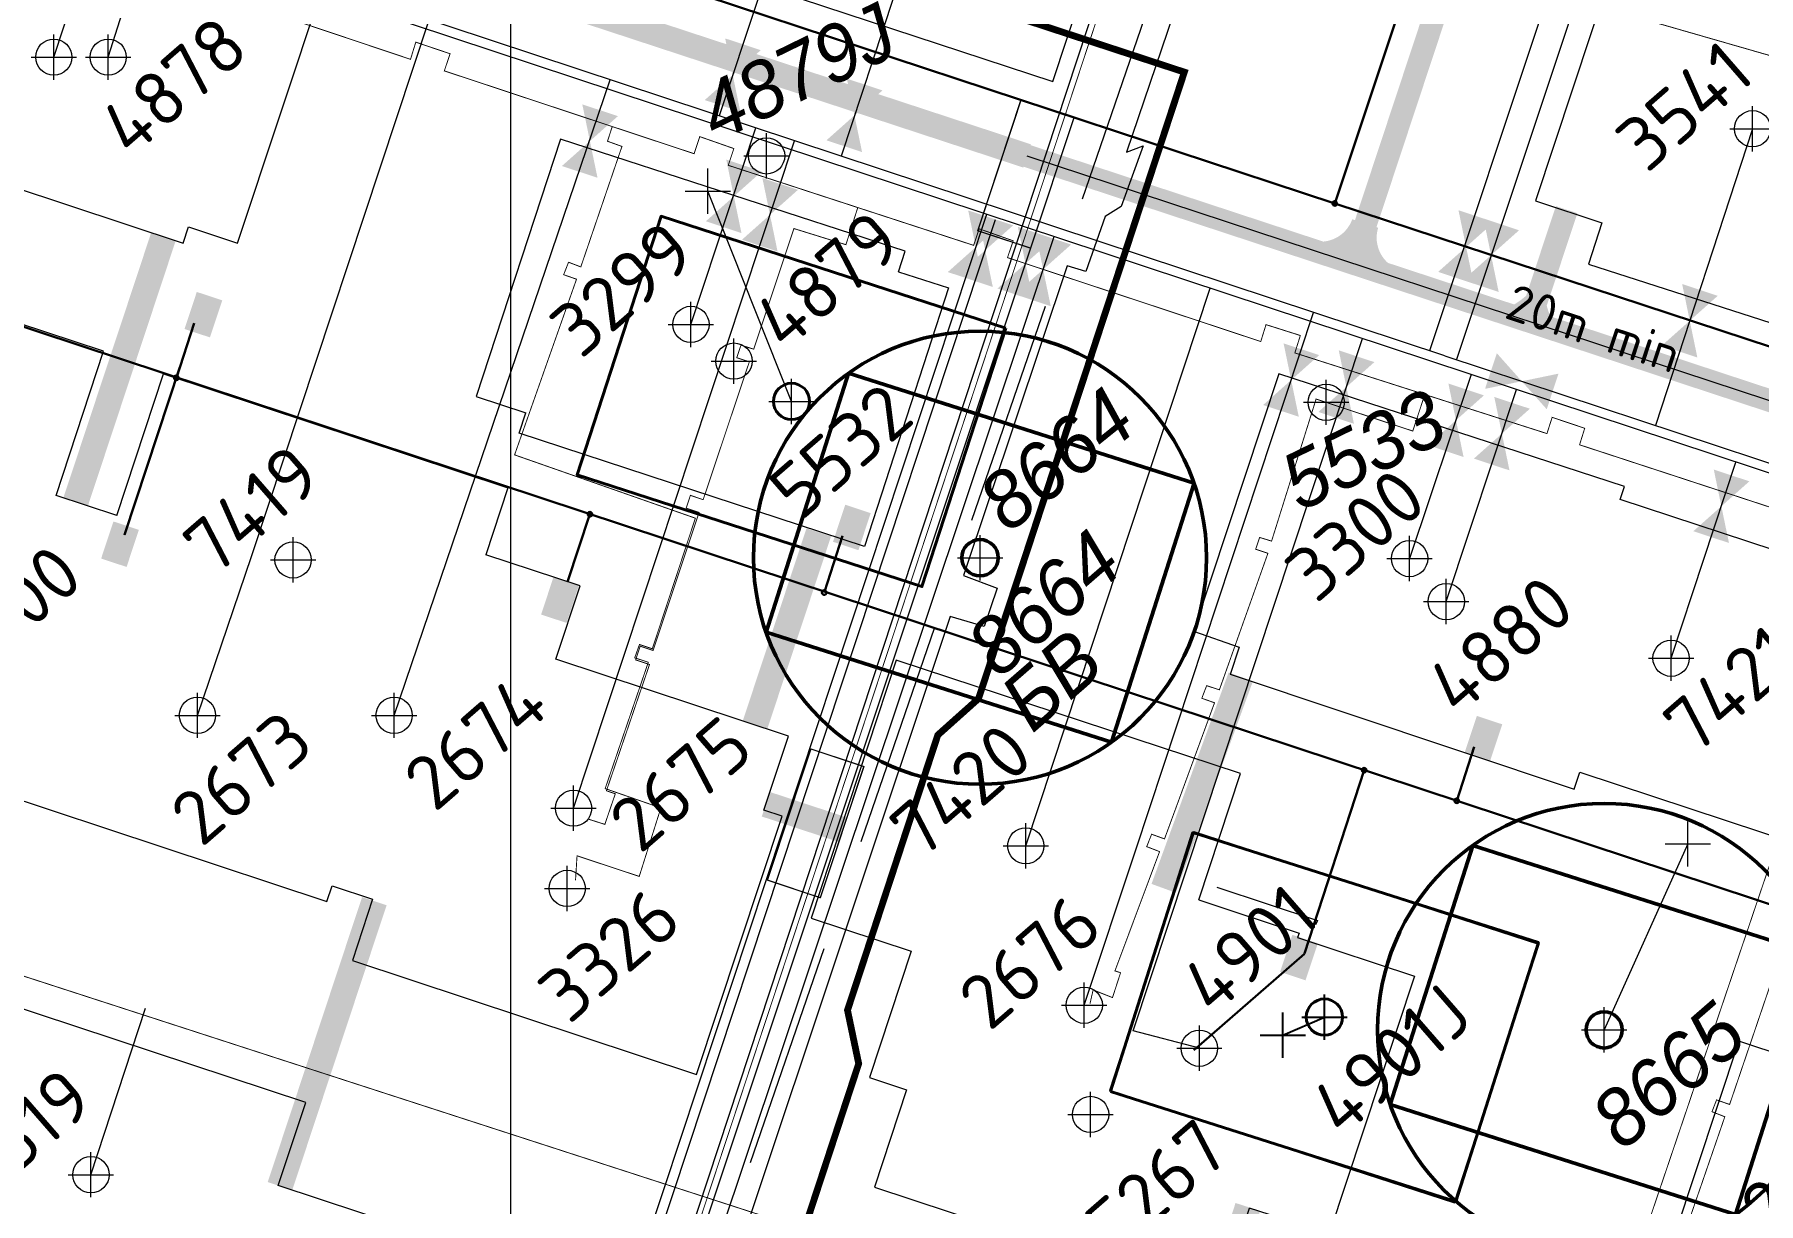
# Model space of a CAD drawing. Header units: millimetres. Extents: x 519 to 9564855, y -810 to 5021775.
# Drawn here: x 9541897.8 to 9542278.3, y 4997324.6 to 4997582.7 of the extents above; entities that cross this region are included whole.
import ezdxf

# ---------------------------------------------------------------- set-up
doc = ezdxf.new("R2010")
doc.units = ezdxf.units.MM
doc.header["$LTSCALE"] = 2
doc.header["$MEASUREMENT"] = 0
doc.header["$PDMODE"] = 2
doc.header["$PDSIZE"] = 5
doc.linetypes.add('92051501$0$DASHED', pattern=[0.75, 0.5, -0.25])
doc.linetypes.add('ACAD_ISO02W100', pattern=[15, 12, -3])
doc.layers.add('13A этап', color=7, linetype='Continuous', true_color=0xaafdfa)
for name, color, linetype in [('Existing roads', 41, 'Continuous'), ('FIBERGLASS', 212, 'Continuous'), ('GRID_PULKOVO', 7, 'Continuous'), ('new 100 wells', 131, 'Continuous'), ('OilColl&Flowlines', 3, 'Continuous'), ('PPLINE_WAT', 7, 'WTR_LINE'), ('Stage 12 wells.Text&Frame', 52, 'Continuous'), ('Stage8 wlls text', 7, 'Continuous'), ('Wels of 13phase', 200, 'Continuous'), ('Скважины  2018 года', 7, 'Continuous'), ('Скважины - Конфликты наземки', 92, 'Continuous'), ('Скважины 2017г', 221, 'Continuous'), ('Скважины 2019г.', 241, 'Continuous'), ('Скважины на 2016 год.', 40, 'Continuous'), ('Скважины на 2021 год', 7, 'Continuous'), ('Скважины на 2025 год _ОСМОТР', 5, 'Continuous')]:
    doc.layers.add(name, color=color, linetype=linetype)
for name, color, linetype, lineweight in [('SteamInjInfrastructure', 25, 'Continuous', 100), ('WELLS(drilled after 2000y)', 6, 'Continuous', 40), ('Скв на 2025 допы от ХеКай', 204, 'Continuous', 0), ('Скважины на 2024 год- Резерв', 202, 'Continuous', 25), ('Скважины на 2026', 222, 'Continuous', 50), ('Электро', 1, 'Continuous', 30), ('Электроснаб', 1, 'Continuous', 18), ('Электроснабжене', 1, 'Continuous', 18)]:
    doc.layers.add(name, color=color, linetype=linetype, lineweight=lineweight)
doc.styles.add('92051501$0$STANDARD', font='simplex.shx')
doc.styles.add('Elect', font='isocpeur.ttf')
doc.styles.add('GeoApp', font='', dxfattribs={"height": 1})
doc.styles.add('Line_GUGK', font='')
doc.styles.get("Standard").update_dxf_attribs({"font": 'isocpeur.ttf', "width": 0.5})
doc.styles.get('GeoApp').set_extended_font_data('D431', italic=True)
doc.styles.get('Line_GUGK').set_extended_font_data('Bm431', italic=True)
doc.linetypes.add('WTR_LINE', pattern='A,0.5,-0.2,["W",92051501$0$STANDARD,S=0.1,R=0,X=-0.1,Y=-0.05],-0.05', length=0.75)

msp = doc.modelspace()

# ---------------------------------------------------------------- hatches: boundary and pattern name
at = {"layer": 'Existing roads', "lineweight": 0}
msp.add_hatch(color=256, dxfattribs=at).paths.add_polyline_path([(9542199.17255, 4997530.73062, -0.406846034), (9542194.35105, 4997540.02665), (9542188.65025, 4997541.91294, -0.406846034), (9542179.23559, 4997537.3274)])
h = msp.add_hatch(color=256, dxfattribs=at)
h.paths.add_polyline_path([(9542229.57856, 4997525.4449), (9542231.1658, 4997524.84814, 0.155118741), (9542235.69845, 4997515.31112), (9542227.14285, 4997518.06427)])
h.paths.add_polyline_path([(9542228.05285, 4997526.01853), (9542229.57856, 4997525.4449), (9542227.14285, 4997518.06427), (9542218.34692, 4997520.89475, 0.161550784)])
at = {"layer": 'Электро'}
for points in [[(9541930.94545, 4997517.68535), (9541936.55769, 4997515.82837), (9541939.26491, 4997524.01023), (9541933.65268, 4997525.86721)], [(9542074.05176, 4997470.71457), (9542079.66399, 4997468.85758), (9542082.37122, 4997477.03944), (9542076.75899, 4997478.89643)], [(9541912.54833, 4997467.01348), (9541918.16057, 4997465.1565), (9541920.8678, 4997473.33835), (9541915.25556, 4997475.19534)], [(9542009.63611, 4997454.657), (9542015.24835, 4997452.80001), (9542017.95558, 4997460.98187), (9542012.34334, 4997462.83886)], [(9542213.42646, 4997424.0976), (9542219.03869, 4997422.24062), (9542221.74592, 4997430.42248), (9542216.13369, 4997432.27946)], [(9542172.72496, 4997375.76556), (9542178.33719, 4997373.90858), (9542181.04442, 4997382.09043), (9542175.43219, 4997383.94742)]]:
    msp.add_hatch(color=256, dxfattribs=at).paths.add_polyline_path(points)
at = {"layer": 'Электроснаб', "lineweight": 0}
for points in [[(9541930.94545, 4997517.68535), (9541936.55769, 4997515.82837), (9541939.26491, 4997524.01023), (9541933.65268, 4997525.86721)], [(9541912.54833, 4997467.01348), (9541918.16057, 4997465.1565), (9541920.8678, 4997473.33835), (9541915.25556, 4997475.19534)], [(9542009.63611, 4997454.657), (9542015.24835, 4997452.80001), (9542017.95558, 4997460.98187), (9542012.34334, 4997462.83886)]]:
    msp.add_hatch(color=1, dxfattribs=at).paths.add_polyline_path(points)
at = {"layer": 'Электроснаб', "linetype": '92051501$0$DASHED', "lineweight": 0}
for points in [[(9542074.05176, 4997470.71457), (9542079.66399, 4997468.85758), (9542082.37122, 4997477.03944), (9542076.75899, 4997478.89643)], [(9542213.42646, 4997424.0976), (9542219.03869, 4997422.24062), (9542221.74592, 4997430.42248), (9542216.13369, 4997432.27946)], [(9542172.72496, 4997375.76556), (9542178.33719, 4997373.90858), (9542181.04442, 4997382.09043), (9542175.43219, 4997383.94742)]]:
    msp.add_hatch(color=1, dxfattribs=at).paths.add_polyline_path(points)
at = {"layer": 'Электроснабжене', "lineweight": 0}
for points in [[(9541930.94545, 4997517.68535), (9541936.55769, 4997515.82837), (9541939.26491, 4997524.01023), (9541933.65268, 4997525.86721)], [(9541912.54833, 4997467.01348), (9541918.16057, 4997465.1565), (9541920.8678, 4997473.33835), (9541915.25556, 4997475.19534)], [(9542009.63611, 4997454.657), (9542015.24835, 4997452.80001), (9542017.95558, 4997460.98187), (9542012.34334, 4997462.83886)]]:
    msp.add_hatch(color=1, dxfattribs=at).paths.add_polyline_path(points)
at = {"layer": 'Электроснабжене', "linetype": '92051501$0$DASHED', "lineweight": 0}
for points in [[(9542074.05176, 4997470.71457), (9542079.66399, 4997468.85758), (9542082.37122, 4997477.03944), (9542076.75899, 4997478.89643)], [(9542213.42646, 4997424.0976), (9542219.03869, 4997422.24062), (9542221.74592, 4997430.42248), (9542216.13369, 4997432.27946)], [(9542172.72496, 4997375.76556), (9542178.33719, 4997373.90858), (9542181.04442, 4997382.09043), (9542175.43219, 4997383.94742)]]:
    msp.add_hatch(color=1, dxfattribs=at).paths.add_polyline_path(points)

# ---------------------------------------------------------------- linework, layer by layer
at = {"color": 6, "lineweight": 0}
for p, q in [((9542149.11531, 4997587.03957), (9542138.80766, 4997556.73315)), ((9542142.5003, 4997558.14706), (9542137.63125, 4997544.72336)), ((9542138.80766, 4997556.73315), (9542142.5003, 4997558.14706)), ((9542134.1331, 4997542.51863), (9542129.86603, 4997530.36878)), ((9542137.63125, 4997544.72336), (9542134.1331, 4997542.51863)), ((9542125.69641, 4997531.61192), (9542102.88794, 4997463.25494)), ((9542129.86603, 4997530.36878), (9542125.69641, 4997531.61192)), ((9542102.88794, 4997463.25494), (9542110.27677, 4997460.49101)), ((9542110.27677, 4997460.49101), (9542107.38196, 4997451.99438)), ((9542099.89346, 4997454.25005), (9542052.19543, 4997311.28725)), ((9542107.38196, 4997451.99438), (9542099.89346, 4997454.25005))]:
    msp.add_line(p, q, dxfattribs=at)
at = {"layer": '13A этап', "color": 0, "linetype": 'ByBlock', "lineweight": 0}
for points in [[(9541884.3533, 4997615.18422), (9541873.53745, 4997618.76299), (9541854.68202, 4997561.77759), (9541930.66255, 4997536.63701), (9541931.8467, 4997540.21578)], [(9542088.53941, 4997530.33648), (9542090.01277, 4997534.87102), (9542013.92825, 4997559.59238), (9541995.28202, 4997502.77759), (9542006.26024, 4997499.1451)], [(9542247.77054, 4997480.05903), (9542248.71798, 4997482.92241), (9542172.46571, 4997507.75274), (9542153.62809, 4997450.94055)], [(9542153.63531, 4997450.96235), (9542153.63531, 4997450.96235), (9542163.71088, 4997447.42042), (9542163.71088, 4997447.42042)]]:
    msp.add_lwpolyline(points, dxfattribs=at)
for centre in [(9541902.1, 4997577.7), (9542042.7, 4997518.7), (9542201.3, 4997467)]:
    msp.add_circle(centre, 4, dxfattribs=at)
for p in [(9541902.1, 4997577.7), (9542042.7, 4997518.7), (9542201.3, 4997467)]:
    msp.add_point(p, dxfattribs=at)
at = {"layer": 'Existing roads', "color": 3, "linetype": 'ByBlock', "lineweight": 0, "ltscale": 80}
for p, q in [((9542086.1, 4997677), (9542048.95861, 4997564.75032)), ((9542116.2, 4997677.9), (9542075.81996, 4997555.86238)), ((9541902.1, 4997577.7), (9541912.06814, 4997607.8294, 0)), ((9541914.1, 4997577.7), (9541922.53511, 4997604.36646, 0)), ((9542042.7, 4997518.7), (9542057.05121, 4997562.07262)), ((9542214.91877, 4997507.63297, 0), (9542201.3, 4997467)), ((9542209.4, 4997457.5), (9542224.89431, 4997504.33262, 0))]:
    msp.add_line(p, q, dxfattribs=at)
at = {"layer": 'Existing roads', "lineweight": 0}
msp.add_line((9542116.83, 4997555.89), (9543666.82, 4997045.14), dxfattribs=at)
at = {"layer": 'Existing roads', "lineweight": 0, "flags": 128}
for points, const_width in [([(9540167.59195, 4998196.78734), (9542116.88988, 4997555.89)], 5.4), ([(9542218.31637, 4997621.62579), (9542188.7319, 4997532.21482)], 5), ([(9542116.88988, 4997555.89), (9542853.50174, 4997313.14322)], 5), ([(9542235.95111, 4997544.03161), (9542227.783, 4997519.34573)], 5), ([(9541926.2989, 4997538.08087), (9541906.9182, 4997479.51498)], 5.7), ([(9542070.91814, 4997472.79435), (9542056.84345, 4997430.26251)], 5.7), ([(9542059.23881, 4997412.77425), (9542076.21025, 4997407.15871)], 5.7), ([(9541972.83296, 4997391.37766), (9541952.01461, 4997328.46687)], 5.7), ([(9542165.59873, 4997323.88092), (9542147.41541, 4997267.34016)], 5.7)]:
    msp.add_lwpolyline(points, dxfattribs=dict(at, const_width=const_width))
at = {"layer": 'Existing roads', "lineweight": 0, "const_width": 5.7, "elevation": 0, "flags": 128}
msp.add_lwpolyline([(9542164.03929, 4997440.89688), (9542147.02056, 4997394.21493)], dxfattribs=at)
at = {"layer": 'FIBERGLASS', "color": 5, "linetype": '92051501$0$DASHED', "lineweight": 0, "ltscale": 50}
msp.add_line((9542194.14782, 4997735.41625), (9541382.08701, 4995377.79909), dxfattribs=at)
at = {"layer": 'GRID_PULKOVO', "lineweight": 0}
msp.add_line((9542002.89283, 5010000), (9542002.89283, 4991998.07591), dxfattribs=at)
at = {"layer": 'new 100 wells', "color": 0, "linetype": 'ByBlock', "lineweight": 0}
msp.add_line((9541963.50265, 4997394.78266), (9541972.46232, 4997391.81807), dxfattribs=at)
for points in [[(9542012.91438, 4997444.79784), (9542012.91438, 4997444.79784), (9542018.26298, 4997460.96254), (9541997.43178, 4997467.85522), (9541997.43178, 4997467.85522)], [(9541889.46689, 4997415.45687), (9541962.36255, 4997391.33701), (9541963.50265, 4997394.78266)], [(9542158.76869, 4997394.43955), (9542180.9455, 4997387.12777), (9542180.55419, 4997386.11885), (9542180.55419, 4997386.11885)], [(9542154.77932, 4997391.65383), (9542176.95613, 4997384.34205), (9542176.56481, 4997383.33314), (9542176.56481, 4997383.33314)], [(9542091.30494, 4997380.35136), (9542082.08202, 4997352.4776), (9542090.29066, 4997349.76151)]]:
    msp.add_lwpolyline(points, dxfattribs=at)
for centre in [(9541933.8, 4997432.4), (9541977.2, 4997432.4), (9542129.5, 4997368.4)]:
    msp.add_circle(centre, 4, dxfattribs=at)
for p in [(9541933.8, 4997432.4), (9541977.2, 4997432.4)]:
    msp.add_point(p, dxfattribs=at)
at = {"layer": 'new 100 wells', "color": 0, "linetype": 'ByBlock', "lineweight": 0, "ltscale": 80}
msp.add_point((9542129.5, 4997368.4), dxfattribs=at)
at = {"layer": 'OilColl&Flowlines', "lineweight": 0}
for p, q in [((9542695.19707, 4997348.73558, 0), (9540718.01393, 4998002.8832)), ((9542255, 4997641.1), (9542211.64971, 4997510.91878)), ((9542246.2, 4997634.5), (9542205.68641, 4997512.89193)), ((9541945.72918, 4997467.44826), (9541984.93424, 4997585.93482)), ((9541977.2, 4997432.4), (9542024.89059, 4997572.71399)), ((9542277, 4997561.9), (9542255.56166, 4997496.38911)), ((9542016.8, 4997411.9), (9542065.55805, 4997559.25787)), ((9542140.86018, 4997402.73304), (9542180.10994, 4997521.35472)), ((9542209.11018, 4997511.75906), (9542695.84349, 4997350.70783)), ((9541933.8, 4997432.4), (9541945.72918, 4997467.44826)), ((9542129.5, 4997368.4), (9542140.86018, 4997402.73304))]:
    msp.add_line(p, q, dxfattribs=at)
at = {"layer": 'OilColl&Flowlines', "linetype": 'ByBlock', "lineweight": 0, "ltscale": 80}
for p, q in [((9542018.34153, 4997272.11251), (9542107.9687, 4997543.0168, 0)), ((9542021.61322, 4997275.07263), (9542109.89441, 4997541.87838, -0.66214)), ((9542029.11984, 4997269.73023, -24.62128), (9542118.94399, 4997539.38569, 0)), ((9542034.0691, 4997272.59862), (9542122.85803, 4997538.09075, 0)), ((9542140.3141, 4997362.71922), (9542190.88833, 4997515.5833, 0)), ((9542154.9, 4997358.9), (9542140.3141, 4997362.71922))]:
    msp.add_line(p, q, dxfattribs=at)
at = {"layer": 'OilColl&Flowlines', "lineweight": 0}
msp.add_lwpolyline([(9542209.11018, 4997511.75906), (9540735.67214, 4997999.29302)], dxfattribs=at)
msp.add_lwpolyline([(9542209.11018, 4997511.75906), (9540735.67214, 4997999.29302)], dxfattribs=at)
at = {"layer": 'OilColl&Flowlines', "color": 3, "linetype": 'ByBlock', "lineweight": 0, "ltscale": 80, "const_width": 0.2}
msp.add_lwpolyline([(9542433.52423, 4997852.13291), (9542298.12325, 4997450.66014), (9542298.12325, 4997450.66014), (9542234.11464, 4997261.67999)], dxfattribs=at)
at = {"layer": 'OilColl&Flowlines', "linetype": 'ByBlock', "lineweight": 0, "ltscale": 50, "const_width": 0.2}
for points in [[(9542143.42845, 4997619.78867), (9541900.14483, 4996883.69007), (9541931.70263, 4996807.40378)], [(9542142.76309, 4997617.7755), (9542335.75416, 4997562.23825)]]:
    msp.add_lwpolyline(points, dxfattribs=at)
at = {"layer": 'OilColl&Flowlines', "color": 3, "linetype": 'ByBlock', "lineweight": 0, "ltscale": 80, "const_width": 0.2, "elevation": 49.65175}
msp.add_lwpolyline([(9541448.46361, 4997508.32446), (9541669.15374, 4997435.16258), (9541672.98947, 4997446.98817), (9542765.13496, 4997092.74591)], dxfattribs=at)
at = {"layer": 'OilColl&Flowlines', "lineweight": 0}
for points in [[(9542058.11095, 4997579.23788), (9542051.93092, 4997573.73332), (9542050.25384, 4997581.83766)], [(9542058.11095, 4997579.23788), (9542051.93092, 4997573.73332), (9542050.25384, 4997581.83766)], [(9542053.60801, 4997565.62898), (9542045.7509, 4997568.22875), (9542051.93092, 4997573.73332)], [(9542053.60801, 4997565.62898), (9542045.7509, 4997568.22875), (9542051.93092, 4997573.73332)], [(9542084.9723, 4997570.34995), (9542078.79228, 4997564.84538), (9542077.11519, 4997572.94972)], [(9542026.58921, 4997564.67474), (9542020.40919, 4997559.17017), (9542018.7321, 4997567.27451)], [(9542080.46936, 4997556.74104), (9542072.61225, 4997559.34082), (9542078.79228, 4997564.84538)], [(9542022.08627, 4997551.06583), (9542014.22916, 4997553.6656), (9542020.40919, 4997559.17017)], [(9542058.35388, 4997552.47428), (9542052.17386, 4997546.96971), (9542050.49678, 4997555.07405)], [(9542066.32547, 4997548.40433), (9542060.14545, 4997542.89976), (9542058.46836, 4997551.0041)], [(9542053.85094, 4997538.86537), (9542045.99384, 4997541.46514), (9542052.17386, 4997546.96971)], [(9542061.82253, 4997534.79542), (9542053.96542, 4997537.3952), (9542060.14545, 4997542.89976)], [(9542111.74789, 4997541.26468, 0), (9542105.56787, 4997535.76012, 0), (9542103.89079, 4997543.86446, 0)], [(9542113.82297, 4997540.57853, -0.64525), (9542107.64295, 4997535.07396, -0.64525), (9542105.96587, 4997543.1783, -0.64525)], [(9542219.94705, 4997541.29531, 0), (9542213.76703, 4997535.79075, 0), (9542212.08995, 4997543.89509, 0)], [(9542225.45908, 4997539.48096), (9542219.27905, 4997533.97639), (9542217.60197, 4997542.08073)], [(9542122.70839, 4997537.63846, -0.66214), (9542116.52837, 4997532.1339, -0.66214), (9542114.85128, 4997540.23824, -0.66214)], [(9542126.60957, 4997536.33379, 0), (9542120.42954, 4997530.82922, 0), (9542118.75246, 4997538.93356, 0)], [(9542107.24495, 4997527.65578, 0), (9542099.38784, 4997530.25555, 0), (9542105.56787, 4997535.76012, 0)], [(9542109.32003, 4997526.96962, -0.64525), (9542101.46292, 4997529.5694, -0.64525), (9542107.64295, 4997535.07396, -0.64525)], [(9542215.44411, 4997527.68641, 0), (9542207.587, 4997530.28618, 0), (9542213.76703, 4997535.79075, 0)], [(9542220.95614, 4997525.87205), (9542213.09903, 4997528.47182), (9542219.27905, 4997533.97639)], [(9542118.20545, 4997524.02956, -0.66214), (9542110.34834, 4997526.62933, -0.66214), (9542116.52837, 4997532.1339, -0.66214)], [(9542122.10663, 4997522.72488, 0), (9542114.24952, 4997525.32466, 0), (9542120.42954, 4997530.82922, 0)], [(9542269.30729, 4997525.01251), (9542263.12727, 4997519.50795), (9542261.45018, 4997527.61229)], [(9542264.80435, 4997511.40361), (9542256.94724, 4997514.00338), (9542263.12727, 4997519.50795)], [(9542181.34612, 4997511.91787), (9542175.1661, 4997506.4133), (9542173.48902, 4997514.51764)], [(9542193.52441, 4997510.37608, 0), (9542187.34439, 4997504.87151, 0), (9542185.66731, 4997512.97585, 0)], [(9542217.95234, 4997504.47469), (9542220.55211, 4997512.3318), (9542226.05668, 4997506.15178)], [(9542231.56124, 4997499.97175), (9542226.05668, 4997506.15178), (9542234.16102, 4997507.82886)], [(9542176.84318, 4997498.30896), (9542168.98608, 4997500.90874), (9542175.1661, 4997506.4133)], [(9542189.02147, 4997496.76717, 0), (9542181.16437, 4997499.36694, 0), (9542187.34439, 4997504.87151, 0)], [(9542217.71498, 4997503.04159, 0), (9542211.53496, 4997497.53703, 0), (9542209.85788, 4997505.64137, 0)], [(9542227.84788, 4997500.085, 0), (9542221.66786, 4997494.58044, 0), (9542219.99077, 4997502.68478, 0)], [(9542213.21204, 4997489.43269, 0), (9542205.35494, 4997492.03246, 0), (9542211.53496, 4997497.53703, 0)], [(9542223.34494, 4997486.4761, 0), (9542215.48783, 4997489.07587, 0), (9542221.66786, 4997494.58044, 0)], [(9542276.282, 4997484.06066, 0), (9542270.10198, 4997478.55609, 0), (9542268.42489, 4997486.66043, 0)], [(9542271.77906, 4997470.45175, 0), (9542263.92195, 4997473.05153, 0), (9542270.10198, 4997478.55609, 0)]]:
    msp.add_solid(points, dxfattribs=at)
at = {"layer": 'PPLINE_WAT', "color": 15, "linetype": 'ByBlock', "lineweight": 0, "ltscale": 25, "const_width": 0.25}
for points in [[(9542106.02465, 4997539.3696), (9542115.61107, 4997568.34193), (9542127.25074, 4997564.49057), (9542117.66432, 4997535.51824), (9542106.02465, 4997539.3696)], [(9542059.60486, 4997396.00252), (9542069.19128, 4997424.97485), (9542080.83095, 4997421.12349), (9542071.24453, 4997392.15116), (9542059.60486, 4997396.00252)]]:
    msp.add_lwpolyline(points, dxfattribs=at)
at = {"layer": 'PPLINE_WAT', "color": 15, "linetype": 'ByBlock', "lineweight": 0}
for points in [[(9542115.61107, 4997568.34193), (9542127.25074, 4997564.49057), (9542117.66432, 4997535.51824), (9542106.02465, 4997539.3696)], [(9542069.19128, 4997424.97485), (9542080.83095, 4997421.12349), (9542071.24453, 4997392.15116), (9542059.60486, 4997396.00252)]]:
    msp.add_lwpolyline(points, close=True, dxfattribs=at)
at = {"layer": 'Stage 12 wells.Text&Frame', "color": 0, "linetype": 'ByBlock', "lineweight": 0}
for points in [[(9541931.8467, 4997540.21578), (9541942.66255, 4997536.63701), (9541961.51798, 4997593.62241), (9541885.53745, 4997618.76299), (9541884.3533, 4997615.18422)], [(9542088.53941, 4997530.33648), (9542099.51277, 4997526.77102), (9542080.97175, 4997469.70762), (9542004.78202, 4997494.67759), (9542006.24755, 4997499.1493)], [(9541915.99675, 4997476.51105), (9541915.99675, 4997476.51105), (9541902.59113, 4997480.94672)], [(9542163.71088, 4997447.42042), (9542163.71088, 4997447.42042), (9542163.71088, 4997447.42042), (9542161.72809, 4997441.44055)], [(9542161.73531, 4997441.46235), (9542161.73531, 4997441.46235), (9542237.59433, 4997416.10813), (9542238.84086, 4997419.8769)], [(9542176.56585, 4997383.33581), (9542202.35613, 4997374.84205), (9542183.56255, 4997317.93701), (9542165.93656, 4997323.60547)], [(9541991.93097, 4997252.03496), (9541997.06255, 4997250.33701), (9542015.91798, 4997307.32241), (9541951.62531, 4997328.59569)]]:
    msp.add_lwpolyline(points, dxfattribs=at)
for centre in [(9541914.1, 4997577.7), (9542052.2, 4997510.6), (9542209.4, 4997457.5), (9542154.9, 4997358.9)]:
    msp.add_circle(centre, 4, dxfattribs=at)
for p in [(9541914.1, 4997577.7), (9542052.2, 4997510.6), (9542209.4, 4997457.5), (9542154.9, 4997358.9)]:
    msp.add_point(p, dxfattribs=at)
at = {"layer": 'Stage8 wlls text', "color": 0, "linetype": 'ByBlock', "lineweight": 0}
msp.add_lwpolyline([(9542245.51859, 4997595.58286), (9542229.10479, 4997545.97407), (9542243.69759, 4997541.14958)], dxfattribs=at)
msp.add_circle((9542277, 4997561.9), 4, dxfattribs=at)
msp.add_point((9542277, 4997561.9), dxfattribs=at)
at = {"layer": 'SteamInjInfrastructure', "linetype": 'ByBlock', "lineweight": 0, "ltscale": 80}
msp.add_line((9542173.65451, 4997715.9035), (9541863.62092, 4996775.81336), dxfattribs=at)
at = {"layer": 'WELLS(drilled after 2000y)', "color": 6, "lineweight": 0, "const_width": 0.2}
for points in [[(9542294.194, 4997473.977), (9542238.812, 4997492.121), (9542239.943, 4997495.767), (9542232.759, 4997498.188), (9542231.61662, 4997494.59889), (9542175.98, 4997512.407), (9542177.184, 4997516.25), (9542169.612, 4997518.651), (9542168.456, 4997514.921), (9542112.564, 4997533.448), (9542113.826, 4997537.153), (9542106.317, 4997539.801), (9542105.093, 4997536.151), (9542050.94788, 4997553.81916), (9542052.17188, 4997557.51716), (9542044.65788, 4997560.15116), (9542043.40088, 4997556.38016), (9541988.27588, 4997574.66716), (9541989.55508, 4997578.44346), (9541981.98088, 4997581.00916), (9541980.81988, 4997577.21516), (9541925.73, 4997595.691)], [(9542025.33602, 4997562.37294), (9542024.28735, 4997559.13321), (9542027.48, 4997557.985), (9542018.399, 4997531.392), (9542015.695, 4997532.426), (9542014.615, 4997529.672), (9542017.45513, 4997528.68005), (9542003.784, 4997489.9), (9542043.68234, 4997475.92261), (9542034.18142, 4997447.10105), (9542031.34515, 4997448.04316), (9542030.29873, 4997445.1033), (9542033.29328, 4997444.12082), (9542023.77591, 4997416.23097), (9542036.068, 4997411.961), (9542031.294, 4997396.84), (9542017.568, 4997401.394), (9542017.23186, 4997395.9457)], [(9542020.18888, 4997409.45116), (9542023.70483, 4997408.32944), (9542026.01002, 4997415.08168), (9542024.05478, 4997415.74887), (9542033.56694, 4997443.62501), (9542030.49761, 4997444.64341), (9542031.50188, 4997447.67016), (9542034.34975, 4997446.72268), (9542044.5063, 4997477.19235), (9542041.65293, 4997478.15025), (9542042.58221, 4997480.95702), (9542045.40588, 4997480.01218), (9542055.59088, 4997510.45016), (9542052.81388, 4997511.34216), (9542053.75288, 4997514.13316), (9542056.55388, 4997513.23216), (9542065.42888, 4997539.85916), (9542076.90488, 4997536.29516), (9542079.49488, 4997544.39016)], [(9542204.644, 4997503.184), (9542202.005, 4997495.155), (9542180.66262, 4997502.22119), (9542170.84118, 4997470.86227), (9542168.20786, 4997471.67352), (9542167.32692, 4997469.06708), (9542170.02965, 4997468.16508), (9542159.32, 4997438.033), (9542156.51308, 4997438.95112), (9542155.445, 4997436.163), (9542158.255, 4997435.179), (9542147.214, 4997405.121), (9542144.37115, 4997406.15383), (9542143.28372, 4997403.41753), (9542146.126, 4997402.318), (9542136.27719, 4997375.99031), (9542137.51835, 4997375.58714), (9542135.734, 4997370.094), (9542131.459, 4997371.788), (9542130.7604, 4997368.71485)], [(9542313.18939, 4997467.61107), (9542296.799, 4997419.628), (9542294.201, 4997420.621), (9542293.175, 4997417.955), (9542295.90388, 4997417.02928), (9542271.924, 4997346.499), (9542269.043, 4997347.514), (9542268.035, 4997344.9), (9542270.866, 4997343.787), (9542263.329, 4997321.933), (9542294.283, 4997311.413), (9542294.90615, 4997313.52191), (9542299.891, 4997312.06), (9542298.658, 4997306.862), (9542299.439, 4997305.361)]]:
    msp.add_lwpolyline(points, dxfattribs=at)
at = {"layer": 'WELLS(drilled after 2000y)', "color": 0, "linetype": 'ByBlock', "lineweight": 0}
for points in [[(9542058.80114, 4997411.45151), (9542058.80114, 4997411.45151), (9542058.80114, 4997411.45151), (9542064.21798, 4997427.82241), (9542012.91438, 4997444.79784)], [(9542345.33707, 4997321.47786), (9542349.91798, 4997335.32241), (9542273.93745, 4997360.46299), (9542255.08202, 4997303.4776), (9542257.06293, 4997302.82215)]]:
    msp.add_lwpolyline(points, dxfattribs=at)
msp.add_circle((9542016.8, 4997411.9), 4, dxfattribs=at)
msp.add_point((9542016.8, 4997411.9), dxfattribs=at)
at = {"layer": 'Wels of 13phase', "color": 0, "linetype": 'ByBlock', "lineweight": 0}
msp.add_lwpolyline([(9541972.46232, 4997391.81807), (9541967.98202, 4997378.27759), (9542043.96255, 4997353.13701), (9542062.81798, 4997410.12241), (9542058.80114, 4997411.45151)], dxfattribs=at)
msp.add_circle((9542015.4, 4997394.2), 4, dxfattribs=at)
msp.add_point((9542015.4, 4997394.2), dxfattribs=at)
at = {"layer": 'Скв на 2025 допы от ХеКай', "color": 244, "linetype": 'ACAD_ISO02W100', "lineweight": 0, "true_color": 0x991b1e, "const_width": 1.5, "elevation": 23.89046}
msp.add_lwpolyline([(9539371.99663, 4997269.22699), (9539639.56304, 4997181.37805), (9539953.29769, 4997078.30478), (9540678.73072, 4996840.1926), (9540701.13885, 4996795.87752), (9540805.94244, 4996761.46782), (9540850.25751, 4996783.87595), (9541778.96857, 4996478.95625), (9541933.60866, 4996924.71284), (9541959.59701, 4997000.01304), (9541984.406, 4997071.89607), (9542017.0262, 4997166.41176), (9542028.623, 4997200.01304), (9542056.87793, 4997285.92151), (9542079.72467, 4997355.5053), (9542077.25468, 4997367.30989), (9542097.18736, 4997428.05079), (9542106.17218, 4997436.09083), (9542151.59188, 4997574.39346), (9542047.08076, 4997608.70716), (9542065.79733, 4997665.7132), (9542054.72165, 4997718.62031), (9542078.12789, 4997789.91), (9542071.12629, 4997792.23624)], dxfattribs=at)
at = {"layer": 'Скважины  2018 года', "color": 3, "linetype": 'ByBlock', "lineweight": 0, "ltscale": 50}
for p, q in [((9542116.6, 4997403.6), (9542157.32409, 4997526.68992, 0)), ((9541910.3, 4997331), (9541922.30291, 4997367.7822, 49.65175))]:
    msp.add_line(p, q, dxfattribs=at)
at = {"layer": 'Скважины  2018 года', "color": 3, "lineweight": 0, "ltscale": 50}
msp.add_line((9542259, 4997445), (9542273.32901, 4997488.3099, 0), dxfattribs=at)
at = {"layer": 'Скважины  2018 года', "color": 0, "linetype": 'ByBlock', "lineweight": 0}
for points in [[(9542304.33518, 4997461.40945), (9542247.77054, 4997480.05903)], [(9542238.84086, 4997419.8769), (9542287.19478, 4997403.88368), (9542289.28225, 4997410.21502)]]:
    msp.add_lwpolyline(points, dxfattribs=at)
msp.add_circle((9542259, 4997445), 4, dxfattribs=at)
msp.add_point((9541910.3, 4997331), dxfattribs=at)
at = {"layer": 'Скважины - Конфликты наземки', "linetype": 'ByBlock', "lineweight": 0}
for centre in [(9542059.4, 4997555.9), (9542182.9, 4997501.5), (9542106.5, 4997467.2)]:
    msp.add_circle(centre, 4, dxfattribs=at)
at = {"layer": 'Скважины - Конфликты наземки', "linetype": 'ByBlock', "lineweight": 0, "ltscale": 80}
for p in [(9542059.4, 4997555.9), (9542182.9, 4997501.5), (9542106.5, 4997467.2)]:
    msp.add_point(p, dxfattribs=at)
at = {"layer": 'Скважины 2017г', "color": 0, "linetype": 'ByBlock', "lineweight": 0}
for points in [[(9542046.65934, 4997597.34911), (9542122.56255, 4997572.33701), (9542141.41798, 4997629.32241), (9542115.33164, 4997637.9539)], [(9541902.59113, 4997480.94672), (9541913.0822, 4997512.76642), (9541837.10522, 4997537.81632), (9541818.3178, 4997480.83358), (9541825.57528, 4997478.44076)], [(9541915.99675, 4997476.51105), (9541926.33745, 4997507.76299), (9542002.31798, 4997482.62241), (9541997.43178, 4997467.85522)], [(9542154.77932, 4997391.65383), (9542163.9822, 4997419.56642), (9542088.00522, 4997444.61632), (9542069.2178, 4997387.63358), (9542091.30494, 4997380.35136)], [(9541951.62531, 4997328.59569), (9541957.6822, 4997346.96642), (9541881.70522, 4997372.01632), (9541872.5645, 4997344.2923)]]:
    msp.add_lwpolyline(points, dxfattribs=at)
for centre in [(9541954.9, 4997466.7), (9542116.6, 4997403.6), (9541910.3, 4997331)]:
    msp.add_circle(centre, 4, dxfattribs=at)
for p in [(9541954.9, 4997466.7), (9542116.6, 4997403.6)]:
    msp.add_point(p, dxfattribs=at)
at = {"layer": 'Скважины 2019г.', "color": 0, "linetype": 'ByBlock', "lineweight": 0}
msp.add_point((9542259, 4997445), dxfattribs=at)
at = {"layer": 'Скважины на 2016 год.', "color": 0, "linetype": 'ByBlock', "lineweight": 0}
msp.add_lwpolyline([(9542243.69759, 4997541.14958), (9542240.74876, 4997531.98011), (9542316.90743, 4997507.48812), (9542335.27642, 4997564.60712), (9542321.51013, 4997569.03425)], dxfattribs=at)
at = {"layer": 'Скважины на 2021 год', "color": 0, "linetype": 'ByBlock', "lineweight": 0}
msp.add_lwpolyline([(9542090.29066, 4997349.76151), (9542083.18202, 4997328.2776), (9542159.16254, 4997303.13702), (9542165.93656, 4997323.60547)], dxfattribs=at)
msp.add_circle((9542130.9, 4997344.3), 4, dxfattribs=at)
at = {"layer": 'Скважины на 2021 год', "color": 0, "linetype": 'ByBlock', "lineweight": 0, "ltscale": 50}
msp.add_point((9542130.9, 4997344.3), dxfattribs=at)
at = {"layer": 'Скважины на 2024 год- Резерв', "color": 6}
msp.add_lwpolyline([(9542135.16723, 4997349.57898), (9542211.25175, 4997324.85762), (9542229.79277, 4997381.92102), (9542153.70825, 4997406.64238)], close=True, dxfattribs=at)
at = {"layer": 'Скважины на 2025 год _ОСМОТР', "color": 6, "lineweight": 0}
msp.add_line((9542064.9, 4997501.7), (9542046.4, 4997548.1), dxfattribs=at)
at = {"layer": 'Скважины на 2025 год _ОСМОТР', "color": 6}
msp.add_line((9542173.3, 4997361.8), (9542182.5, 4997365.8), dxfattribs=at)
at = {"layer": 'Скважины на 2025 год _ОСМОТР', "color": 6, "linetype": 'ByBlock', "lineweight": 40}
msp.add_lwpolyline([(9542112.21277, 4997517.87102), (9542036.12825, 4997542.59238), (9542017.58723, 4997485.52898), (9542093.67175, 4997460.80762)], close=True, dxfattribs=at)
at = {"layer": 'Скважины на 2025 год _ОСМОТР', "color": 6, "linetype": 'ByBlock', "lineweight": 40, "ltscale": 50}
msp.add_lwpolyline([(9542135.27913, 4997349.36257), (9542211.50178, 4997325.07044), (9542229.72087, 4997382.23743), (9542153.49822, 4997406.52956)], close=True, dxfattribs=at)
at = {"layer": 'Скважины на 2025 год _ОСМОТР', "color": 6, "linetype": 'ByBlock', "lineweight": 40}
for centre in [(9542064.9, 4997501.7), (9542182.5, 4997365.8)]:
    msp.add_circle(centre, 4, dxfattribs=at)
at = {"layer": 'Скважины на 2025 год _ОСМОТР', "color": 6, "linetype": 'ByBlock', "lineweight": 0}
msp.add_point((9542046.4, 4997548.1), dxfattribs=at)
at = {"layer": 'Скважины на 2025 год _ОСМОТР', "color": 6, "lineweight": 0}
msp.add_point((9542064.9, 4997501.7), dxfattribs=at)
at = {"layer": 'Скважины на 2025 год _ОСМОТР', "color": 6}
for p in [(9542182.5, 4997365.8), (9542173.3, 4997361.8)]:
    msp.add_point(p, dxfattribs=at)
at = {"layer": 'Скважины на 2026', "lineweight": 0}
msp.add_line((9542262.7, 4997404), (9542244.23, 4997362.96), dxfattribs=at)
at = {"layer": 'Скважины на 2026', "linetype": 'ByBlock', "ltscale": 50}
for points in [[(9542059.27913, 4997450.76257), (9542135.50178, 4997426.47044), (9542153.72087, 4997483.63743), (9542077.49822, 4997507.92956)], [(9542197.00913, 4997346.52257), (9542273.23178, 4997322.23044), (9542291.45087, 4997379.39743), (9542215.22822, 4997403.68956)]]:
    msp.add_lwpolyline(points, close=True, dxfattribs=at)
for centre in [(9542106.5, 4997467.2), (9542244.23, 4997362.96)]:
    msp.add_circle(centre, 50, dxfattribs=at)
at = {"layer": 'Скважины на 2026', "linetype": 'ByBlock'}
for centre in [(9542106.5, 4997467.2), (9542244.23, 4997362.96)]:
    msp.add_circle(centre, 4, dxfattribs=at)
at = {"layer": 'Скважины на 2026', "linetype": 'ByBlock', "lineweight": 0}
for p in [(9542106.5, 4997467.2), (9542262.7, 4997404), (9542244.23, 4997362.96)]:
    msp.add_point(p, dxfattribs=at)
at = {"layer": 'Электро'}
for p, q in [((9541738.51767, 4997692.74012, 0), (9542184.7772, 4997545.40977, 0)), ((9542184.7772, 4997545.40977, 0), (9542212.22873, 4997627.88791, 0)), ((9541616.83388, 4997610.26342), (9542928.95923, 4997176.35178, 0)), ((9541929.14215, 4997506.92223), (9541933.06814, 4997519.00518)), ((9541917.70148, 4997472.22301), (9541929.91131, 4997509.25508)), ((9542015.48165, 4997461.88211), (9542020.41786, 4997476.80072, 0)), ((9542072.16425, 4997459.68851, 0), (9542076.17445, 4997472.03439, 0)), ((9542211.69346, 4997413.54708, 0), (9542215.54914, 4997425.41743)), ((9542191.27507, 4997420.29931, 0), (9542178.12744, 4997379.83879))]:
    msp.add_line(p, q, dxfattribs=at)
at = {"layer": 'Электро', "ltscale": 0.7}
msp.add_line((9542184.7772, 4997545.40977, 0), (9542822.8784, 4997335.37027, 0), dxfattribs=at)
at = {"layer": 'Электро', "ltscale": 2}
msp.add_line((9542178.09159, 4997379.72844), (9542153.68587, 4997358.45062), dxfattribs=at)
at = {"layer": 'Электро'}
for centre, start, end in [((9542184.7772, 4997545.40977, 0), 162, 342), ((9542184.7772, 4997545.40977, 0), 162, 342), ((9542184.7772, 4997545.40977, 0), 162, 342), ((9542184.7772, 4997545.40977, 0), 342, 162), ((9542184.7772, 4997545.40977, 0), 342, 162), ((9542184.7772, 4997545.40977, 0), 342, 162), ((9541929.14215, 4997506.92223), 342, 162), ((9541929.14215, 4997506.92223), 341.9999999, 161.9999999), ((9541929.14215, 4997506.92223), 162, 342), ((9541929.14215, 4997506.92223), 161.9999999, 341.9999999), ((9542020.41786, 4997476.80072, 0), 161.9999999, 341.9999999), ((9542020.41786, 4997476.80072, 0), 161.9999999, 341.9999999), ((9542020.41786, 4997476.80072, 0), 341.9999999, 161.9999999), ((9542020.41786, 4997476.80072, 0), 341.9999999, 161.9999999), ((9542072.10742, 4997459.51341, 0), 161.9999999, 341.9999999), ((9542072.10742, 4997459.51341, 0), 341.9999999, 161.9999999), ((9542191.27507, 4997420.29931, 0), 161.9999999, 341.9999999), ((9542191.27507, 4997420.29931, 0), 161.9999999, 341.9999999), ((9542191.27507, 4997420.29931, 0), 161.9999999, 341.9999999), ((9542191.27507, 4997420.29931, 0), 341.9999999, 161.9999999), ((9542191.27507, 4997420.29931, 0), 341.9999999, 161.9999999), ((9542191.27507, 4997420.29931, 0), 341.9999999, 161.9999999), ((9542211.69346, 4997413.54708, 0), 161.9999999, 341.9999999), ((9542211.69346, 4997413.54708, 0), 161.9999999, 341.9999999), ((9542211.69346, 4997413.54708, 0), 161.9999999, 341.9999999), ((9542211.69346, 4997413.54708, 0), 341.9999999, 161.9999999), ((9542211.69346, 4997413.54708, 0), 341.9999999, 161.9999999), ((9542211.69346, 4997413.54708, 0), 341.9999999, 161.9999999)]:
    msp.add_arc(centre, 0.5, start, end, dxfattribs=at)
at = {"layer": 'Электроснаб', "color": 1, "linetype": '92051501$0$DASHED', "lineweight": 0}
for p, q in [((9541738.51767, 4997692.74012, 0), (9542184.7772, 4997545.40977, 0)), ((9542184.7772, 4997545.40977, 0), (9542212.22873, 4997627.88791, 0)), ((9541616.83388, 4997610.26342), (9542928.95923, 4997176.35178, 0)), ((9542072.16425, 4997459.68851, 0), (9542076.17445, 4997472.03439, 0)), ((9542211.69346, 4997413.54708, 0), (9542215.54914, 4997425.41743)), ((9542191.27507, 4997420.29931, 0), (9542178.12744, 4997379.83879))]:
    msp.add_line(p, q, dxfattribs=at)
at = {"layer": 'Электроснаб', "color": 1, "linetype": '92051501$0$DASHED', "lineweight": 0, "ltscale": 0.7}
msp.add_line((9542184.7772, 4997545.40977, 0), (9542822.8784, 4997335.37027, 0), dxfattribs=at)
at = {"layer": 'Электроснаб', "color": 1, "lineweight": 0}
for p, q in [((9541929.14215, 4997506.92223), (9541933.06814, 4997519.00518)), ((9541917.70148, 4997472.22301), (9541929.91131, 4997509.25508)), ((9542015.48165, 4997461.88211), (9542020.41786, 4997476.80072, 0))]:
    msp.add_line(p, q, dxfattribs=at)
at = {"layer": 'Электроснаб', "color": 1, "linetype": '92051501$0$DASHED', "lineweight": 0, "ltscale": 2}
msp.add_line((9542178.09159, 4997379.72844), (9542153.68587, 4997358.45062), dxfattribs=at)
at = {"layer": 'Электроснаб', "color": 1, "linetype": '92051501$0$DASHED', "lineweight": 0}
for centre, start, end in [((9542184.7772, 4997545.40977, 0), 162, 342), ((9542184.7772, 4997545.40977, 0), 162, 342), ((9542184.7772, 4997545.40977, 0), 162, 342), ((9542184.7772, 4997545.40977, 0), 342, 162), ((9542184.7772, 4997545.40977, 0), 342, 162), ((9542184.7772, 4997545.40977, 0), 342, 162), ((9542072.10742, 4997459.51341, 0), 161.9999999, 341.9999999), ((9542072.10742, 4997459.51341, 0), 341.9999999, 161.9999999), ((9542191.27507, 4997420.29931, 0), 161.9999999, 341.9999999), ((9542191.27507, 4997420.29931, 0), 161.9999999, 341.9999999), ((9542191.27507, 4997420.29931, 0), 161.9999999, 341.9999999), ((9542191.27507, 4997420.29931, 0), 341.9999999, 161.9999999), ((9542191.27507, 4997420.29931, 0), 341.9999999, 161.9999999), ((9542191.27507, 4997420.29931, 0), 341.9999999, 161.9999999), ((9542211.69346, 4997413.54708, 0), 161.9999999, 341.9999999), ((9542211.69346, 4997413.54708, 0), 161.9999999, 341.9999999), ((9542211.69346, 4997413.54708, 0), 161.9999999, 341.9999999), ((9542211.69346, 4997413.54708, 0), 341.9999999, 161.9999999), ((9542211.69346, 4997413.54708, 0), 341.9999999, 161.9999999), ((9542211.69346, 4997413.54708, 0), 341.9999999, 161.9999999)]:
    msp.add_arc(centre, 0.5, start, end, dxfattribs=at)
at = {"layer": 'Электроснаб', "color": 1, "lineweight": 0}
for centre, start, end in [((9541929.14215, 4997506.92223), 342, 162), ((9541929.14215, 4997506.92223), 341.9999999, 161.9999999), ((9541929.14215, 4997506.92223), 162, 342), ((9541929.14215, 4997506.92223), 161.9999999, 341.9999999), ((9542020.41786, 4997476.80072, 0), 161.9999999, 341.9999999), ((9542020.41786, 4997476.80072, 0), 161.9999999, 341.9999999), ((9542020.41786, 4997476.80072, 0), 341.9999999, 161.9999999), ((9542020.41786, 4997476.80072, 0), 341.9999999, 161.9999999)]:
    msp.add_arc(centre, 0.5, start, end, dxfattribs=at)
at = {"layer": 'Электроснабжене', "color": 1, "linetype": '92051501$0$DASHED', "lineweight": 0}
for p, q in [((9541738.51767, 4997692.74012, 0), (9542184.7772, 4997545.40977, 0)), ((9542184.7772, 4997545.40977, 0), (9542212.22873, 4997627.88791, 0)), ((9541616.83388, 4997610.26342), (9542928.95923, 4997176.35178, 0)), ((9542072.16425, 4997459.68851, 0), (9542076.17445, 4997472.03439, 0)), ((9542211.69346, 4997413.54708, 0), (9542215.54914, 4997425.41743)), ((9542191.27507, 4997420.29931, 0), (9542178.12744, 4997379.83879))]:
    msp.add_line(p, q, dxfattribs=at)
at = {"layer": 'Электроснабжене', "color": 1, "linetype": '92051501$0$DASHED', "lineweight": 0, "ltscale": 0.7}
msp.add_line((9542184.7772, 4997545.40977, 0), (9542822.8784, 4997335.37027, 0), dxfattribs=at)
at = {"layer": 'Электроснабжене', "color": 1, "lineweight": 0}
for p, q in [((9541929.14215, 4997506.92223), (9541933.06814, 4997519.00518)), ((9541917.70148, 4997472.22301), (9541929.91131, 4997509.25508)), ((9542015.48165, 4997461.88211), (9542020.41786, 4997476.80072, 0))]:
    msp.add_line(p, q, dxfattribs=at)
at = {"layer": 'Электроснабжене', "color": 1, "linetype": '92051501$0$DASHED', "lineweight": 0, "ltscale": 2}
msp.add_line((9542178.09159, 4997379.72844), (9542153.68587, 4997358.45062), dxfattribs=at)
at = {"layer": 'Электроснабжене', "color": 1, "linetype": '92051501$0$DASHED', "lineweight": 0}
for centre, start, end in [((9542184.7772, 4997545.40977, 0), 162, 342), ((9542184.7772, 4997545.40977, 0), 162, 342), ((9542184.7772, 4997545.40977, 0), 162, 342), ((9542184.7772, 4997545.40977, 0), 342, 162), ((9542184.7772, 4997545.40977, 0), 342, 162), ((9542184.7772, 4997545.40977, 0), 342, 162), ((9542072.10742, 4997459.51341, 0), 161.9999999, 341.9999999), ((9542072.10742, 4997459.51341, 0), 341.9999999, 161.9999999), ((9542191.27507, 4997420.29931, 0), 161.9999999, 341.9999999), ((9542191.27507, 4997420.29931, 0), 161.9999999, 341.9999999), ((9542191.27507, 4997420.29931, 0), 161.9999999, 341.9999999), ((9542191.27507, 4997420.29931, 0), 341.9999999, 161.9999999), ((9542191.27507, 4997420.29931, 0), 341.9999999, 161.9999999), ((9542191.27507, 4997420.29931, 0), 341.9999999, 161.9999999), ((9542211.69346, 4997413.54708, 0), 161.9999999, 341.9999999), ((9542211.69346, 4997413.54708, 0), 161.9999999, 341.9999999), ((9542211.69346, 4997413.54708, 0), 161.9999999, 341.9999999), ((9542211.69346, 4997413.54708, 0), 341.9999999, 161.9999999), ((9542211.69346, 4997413.54708, 0), 341.9999999, 161.9999999), ((9542211.69346, 4997413.54708, 0), 341.9999999, 161.9999999)]:
    msp.add_arc(centre, 0.5, start, end, dxfattribs=at)
at = {"layer": 'Электроснабжене', "color": 1, "lineweight": 0}
for centre, start, end in [((9541929.14215, 4997506.92223), 342, 162), ((9541929.14215, 4997506.92223), 341.9999999, 161.9999999), ((9541929.14215, 4997506.92223), 162, 342), ((9541929.14215, 4997506.92223), 161.9999999, 341.9999999), ((9542020.41786, 4997476.80072, 0), 161.9999999, 341.9999999), ((9542020.41786, 4997476.80072, 0), 161.9999999, 341.9999999), ((9542020.41786, 4997476.80072, 0), 341.9999999, 161.9999999), ((9542020.41786, 4997476.80072, 0), 341.9999999, 161.9999999)]:
    msp.add_arc(centre, 0.5, start, end, dxfattribs=at)

# ---------------------------------------------------------------- texts
at = {"layer": '13A этап', "color": 0, "linetype": 'ByBlock', "lineweight": 0, "style": 'Elect'}
for s, p in [('3298', (9541876.77479, 4997569.90947)), ('3299', (9542018.46454, 4997510.80775)), ('3300', (9542180.69859, 4997456.82197))]:
    msp.add_text(s, height=12, rotation=41, dxfattribs=at).set_placement(p)
at = {"layer": 'new 100 wells', "color": 0, "linetype": 'ByBlock', "lineweight": 0, "style": 'Elect'}
for s, p in [('2674', (9541986.1787, 4997410.76535)), ('2673', (9541934.70254, 4997403.03379)), ('2676', (9542108.60456, 4997362.41354))]:
    msp.add_text(s, height=12, rotation=41, dxfattribs=at).set_placement(p)
at = {"layer": 'Stage 12 wells.Text&Frame', "color": 0, "linetype": 'ByBlock', "lineweight": 0, "style": 'Elect'}
for s, p in [('4878', (9541919.02257, 4997555.20383)), ('4879', (9542063.36698, 4997512.44762)), ('4900', (9541883.42239, 4997439.36058)), ('4880', (9542211.87832, 4997431.88212)), ('4901', (9542157.77141, 4997365.76877))]:
    msp.add_text(s, height=12, rotation=41, dxfattribs=at).set_placement(p)
at = {"layer": 'Stage8 wlls text', "color": 0, "linetype": 'ByBlock', "lineweight": 0, "style": 'Elect'}
msp.add_text('3541', height=12, rotation=41, dxfattribs=at).set_placement((9542253.68843, 4997551.83213))
at = {"layer": 'WELLS(drilled after 2000y)', "color": 0, "linetype": 'ByBlock', "lineweight": 0, "style": 'Elect'}
for s, p in [('2675', (9542031.52036, 4997401.59171)), ('2677', (9542281.14193, 4997316.68632))]:
    msp.add_text(s, height=12, rotation=41, dxfattribs=at).set_placement(p)
at = {"layer": 'Wels of 13phase', "color": 0, "linetype": 'ByBlock', "lineweight": 0, "style": 'Elect'}
msp.add_text('3326', height=12, rotation=41, dxfattribs=at).set_placement((9542015.85586, 4997363.94625))
at = {"layer": 'Скважины  2018 года', "color": 0, "linetype": 'ByBlock', "lineweight": 0, "style": 'Elect'}
msp.add_text('7421', height=12, rotation=41, dxfattribs=at).set_placement((9542264.15838, 4997423.23478))
at = {"layer": 'Скважины - Конфликты наземки', "lineweight": 35, "style": 'GeoApp'}
for s, rotation, p in [('4879J', 26.0318371, (9542048.41488, 4997558.83416)), ('8664', 38.8332141, (9542112.77117, 4997472.40079)), ('5533', 26.0318371, (9542177.05242, 4997477.24984))]:
    msp.add_text(s, height=12.5, rotation=rotation, dxfattribs=at).set_placement(p)
at = {"layer": 'Скважины 2017г', "color": 0, "linetype": 'ByBlock', "lineweight": 0, "style": 'Elect'}
for s, p in [('7419', (9541937.5094, 4997462.78478)), ('7420', (9542093.49124, 4997400.25466)), ('7519', (9541887.43843, 4997325.3247))]:
    msp.add_text(s, height=12, rotation=41, dxfattribs=at).set_placement(p)
at = {"layer": 'Скважины на 2021 год', "color": 0, "linetype": 'ByBlock', "lineweight": 0, "style": 'Elect'}
msp.add_text('5267', height=12, rotation=41, dxfattribs=at).set_placement((9542136.49069, 4997312.70191))
at = {"layer": 'Скважины на 2025 год _ОСМОТР', "color": 6, "linetype": 'ByBlock', "lineweight": 40, "style": 'Elect'}
msp.add_text('5532', height=12, rotation=41, dxfattribs=at).set_placement((9542066.86637, 4997475.02576))
at = {"layer": 'Скважины на 2025 год _ОСМОТР', "color": 6, "style": 'Elect'}
msp.add_text('4901J', height=12, rotation=41, dxfattribs=at).set_placement((9542186.27463, 4997338.9484))
at = {"layer": 'Скважины на 2026', "linetype": 'ByBlock', "style": 'Line_GUGK'}
for s, p in [('8664', (9542110.65466, 4997440.25423)), ('БВ', (9542118.01588, 4997428.25423)), ('8665', (9542248.38466, 4997336.01423))]:
    msp.add_text(s, height=12.5, rotation=41, dxfattribs=at).set_placement(p)
at = {"layer": 'Электро', "ltscale": 25}
msp.add_text('20m min', height=8, rotation=341.691556, dxfattribs=at).set_placement((9542221.91596, 4997520.20976, 0))
at = {"layer": 'Электроснаб', "color": 1, "linetype": '92051501$0$DASHED', "lineweight": 0, "ltscale": 25}
msp.add_text('20m min', height=8, rotation=341.691556, dxfattribs=at).set_placement((9542221.91596, 4997520.20976, 0))
at = {"layer": 'Электроснабжене', "color": 1, "linetype": '92051501$0$DASHED', "lineweight": 0, "ltscale": 25}
msp.add_text('20m min', height=8, rotation=341.691556, dxfattribs=at).set_placement((9542221.91596, 4997520.20976, 0))

doc.saveas('drawing.dxf')
